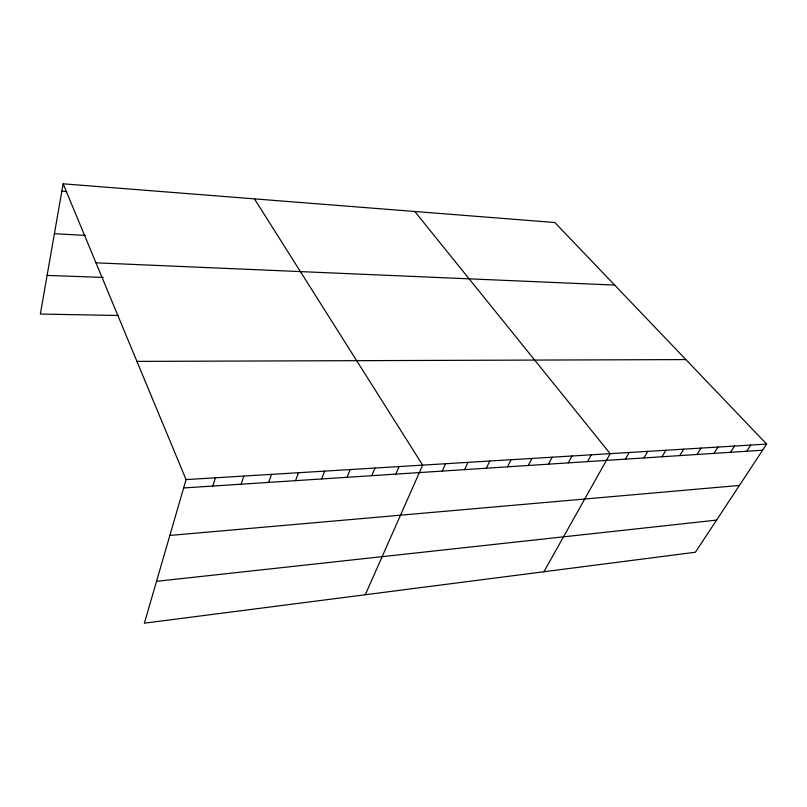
<?xml version="1.0" encoding="UTF-8"?>
<svg xmlns="http://www.w3.org/2000/svg" width="807" height="807" viewBox="0 0 807 807"><rect width="100%" height="100%" fill="white"/><g stroke="black" fill="none" stroke-linecap="round" stroke-linejoin="round"><path stroke-width="1.21" d="M63.128 183.814L186.064 479.6L144.372 623.186L695.402 552.24L766.65 444.082L554.843 222.51L63.128 183.814L40.35 314.054L118.447 315.487M212.816 486.046L215.368 477.805M241.172 484.2L243.835 476.069M268.741 482.404L271.515 474.375M295.564 480.649L298.439 472.731M321.65 478.955L324.626 471.127M347.05 477.3L350.117 469.563M371.785 475.686L374.932 468.05M395.874 474.113L399.102 466.567M365.289 594.749L422.656 465.125L254.467 198.875M442.236 471.096L445.605 463.722M464.55 469.634L467.979 462.35M486.308 468.221L489.809 461.019M507.542 466.839L511.093 459.718M528.262 465.488L531.874 458.447M548.498 464.166L552.149 457.206M568.249 462.875L571.951 455.995M587.546 461.624L591.289 454.815M543.918 571.749L610.183 453.655L414.778 211.484M625.385 459.153L629.198 452.495M643.925 457.942L647.779 451.355M662.043 456.762L665.926 450.245M679.746 455.612L683.66 449.156M697.056 454.482L701.001 448.097M713.993 453.383L717.958 447.058M730.557 452.303L734.552 446.049M746.757 451.244L750.772 445.05M156.528 581.333L716.576 520.101M169.853 535.434L739.404 485.441M183.643 487.953L762.615 450.205M186.064 479.6L766.65 444.082M136.938 361.395L685.869 359.579M47.109 275.409L103.286 277.437M95.962 262.82L614.652 285.083M54.402 233.687L85.522 235.412M61.836 191.209L66.678 191.572"/></g></svg>
